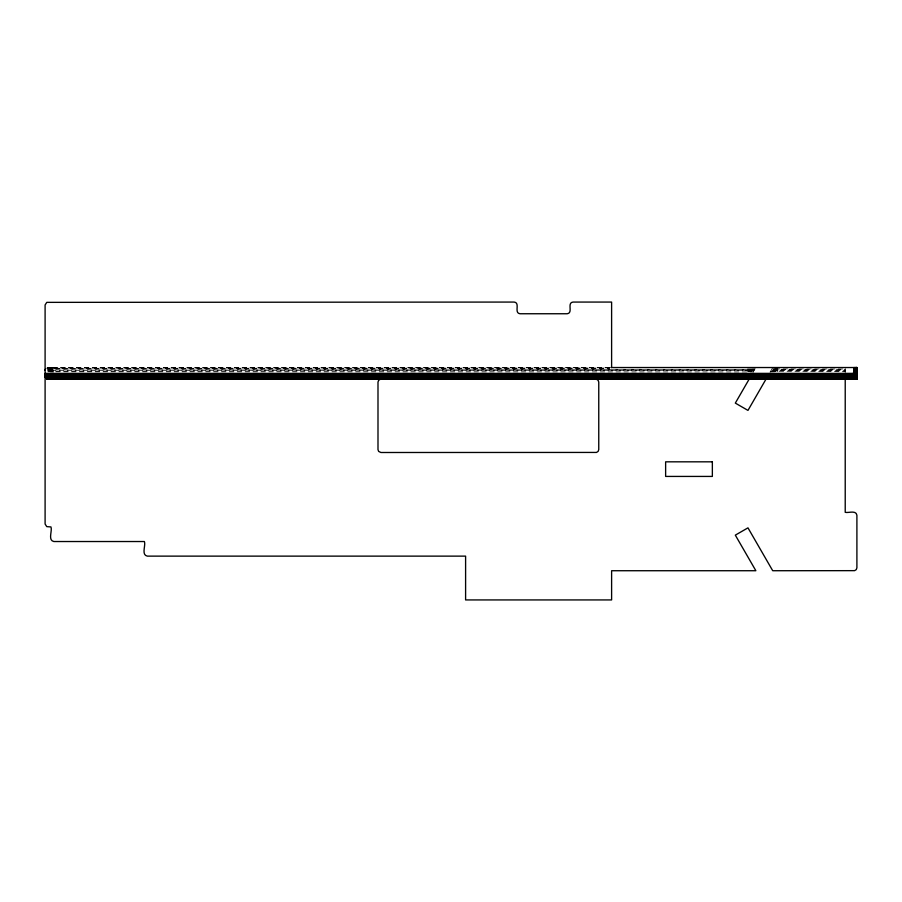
<?xml version="1.0" encoding="UTF-8"?>
<svg xmlns="http://www.w3.org/2000/svg" width="902" height="902" viewBox="0 0 902 902"><rect width="100%" height="100%" fill="white"/><g stroke="black" fill="none" stroke-linecap="round" stroke-linejoin="round"><path stroke-width="0.68" stroke-dasharray="4.51 3.38" d="M753.17 372.199L755.188 368.692M770.026 372.199L772.044 368.692M609.538 367.768L47.141 367.655L610.203 367.531M776.611 368.535L771.954 368.862L845.219 368.952M777.783 368.952L771.65 369.392L845.219 369.538M777.783 369.538L771.311 369.967L845.219 370.215M777.783 370.215L770.951 370.598L845.219 370.936M47.885 371.072L754.095 370.598L47.885 370.372M47.208 368.332L609.538 368.05M777.783 370.936L770.567 371.263L845.219 371.725M46.927 368.726L609.515 368.456M53.466 368.952L46.712 369.211L754.794 369.392L46.927 368.805M747.499 370.215L754.455 369.967L747.499 369.538M47.941 369.719L53.466 369.538M770.173 371.951L777.783 371.725L777.783 368.456M47.885 371.804L753.317 371.951M47.141 367.655L61.843 368.456M747.499 368.952L755.098 368.862L752.561 368.726M53.466 367.768L46.724 367.824L53.466 368.05L47.513 368.072M47.208 368.399L53.466 368.456L53.466 371.725L47.885 371.331M47.941 369.944L53.466 370.215M747.499 370.936L753.711 371.263L747.499 371.725L747.499 368.456M47.885 370.609L53.466 370.936M845.219 368.456L845.219 372.718M50.94 367.531L50.94 372.718M47.581 367.565L53.466 367.588L47.581 367.565"/><path stroke-width="1.35" d="M610.913 367.531L856.9 367.531L856.9 378.423L46.329 378.66L45.1 376.292L848.523 375.796L855.671 375.83L856.832 378.006L848.523 378.276L45.957 378.344L45.1 376.292L848.523 376.529L856.043 376.416L856.257 367.531L856.381 376.98L848.523 377.194L45.168 376.923L53.477 376.529M53.443 373.372L45.1 374.127L848.523 374.195L854.419 373.992L853.98 367.531L853.98 373.372L855.671 375.83L855.795 367.531L856.043 376.416L848.523 375.796L840.145 376.529M848.523 377.78L856.832 378.006L856.832 367.531L856.641 377.51L848.523 377.78L45.619 377.949L53.477 378.276L53.477 375.018L45.1 374.882L53.477 374.195M848.523 377.194L856.641 377.51L856.607 367.531L856.381 376.98L848.523 376.529L848.523 378.975L856.9 379.009L848.523 379.144L856.9 379.156L848.557 379.212M854.419 373.992L854.634 367.531L854.859 374.612L848.523 375.018L53.477 375.018L45.1 375.604L53.477 375.796M855.243 367.531L854.859 374.612L848.523 374.195L848.523 375.796L855.276 375.221L855.243 367.531L855.671 375.83M45.168 369.797L45.1 370.451L45.393 369.177M749.742 378.13L735.322 403.104L747.972 410.399L766.587 378.141M848.523 374.195L853.98 373.372L45.1 373.372M380.915 379.212L50.94 379.212M61.855 378.276L45.957 378.344L53.477 378.682L48.02 379.212L46.724 378.908L856.9 378.761L848.523 378.682M53.477 377.194L45.359 377.476L53.477 377.78M53.477 378.975L46.724 378.908M595.839 379.212L749.122 379.212M305.97 379.212L380.272 379.28L378.637 380.306L377.994 382.132L377.994 449.579L378.637 451.406L380.915 452.5L596.493 452.432L598.127 451.406L598.759 449.579L598.759 382.132L598.127 380.306L596.493 379.28M848.523 378.276L856.9 378.423M848.523 375.018L855.276 375.221M46.329 378.66L856.9 379.212L856.9 367.531M46.757 378.919L45.168 376.935M856.832 367.531L856.832 379.212M856.607 367.531L856.607 379.212M845.219 378.987L845.219 512.325C848.455 513.204 856.156 509.889 856.9 515.245L856.9 567.809L856.257 569.624L854.634 570.65L772.721 570.729L747.972 527.85L735.322 535.145L755.865 570.729L611.612 570.729L611.612 599.931L465.601 599.931L465.601 556.128L147.308 556.128C141.039 554.877 145.977 545.394 144.388 541.527L53.861 541.527C47.592 540.275 52.541 530.793 50.94 526.926L46.757 526.633L45.1 524.006L45.1 304.989L46.757 302.362L514.185 302.069C520.567 302.79 513.644 313.028 520.026 313.749L567.155 313.749C573.537 313.028 566.614 302.79 572.995 302.069L611.612 302.069L611.612 367.531M53.477 379.144L47.141 379.077L53.477 379.144M712.354 461.824L665.631 461.824L665.631 476.425L712.354 476.425L712.354 461.824"/></g></svg>
